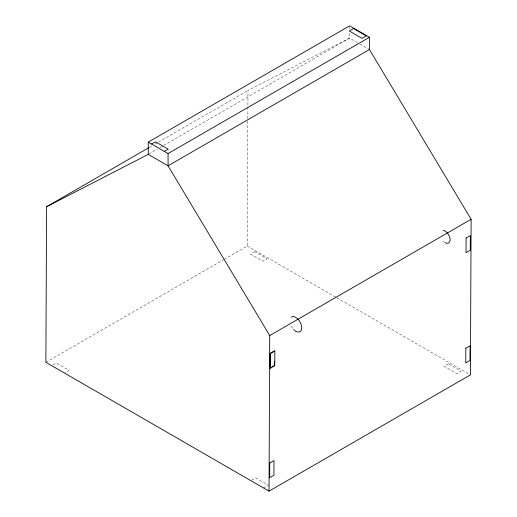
<?xml version="1.0" encoding="UTF-8"?>
<svg xmlns="http://www.w3.org/2000/svg" width="517" height="517" viewBox="0 0 517 517"><rect width="100%" height="100%" fill="white"/><g stroke="black" fill="none" stroke-linecap="round" stroke-linejoin="round"><path stroke-width="0.39" stroke-dasharray="2.58 1.94" d="M224.191 259.366L247.268 246.047L247.843 119.479M247.85 118.671L247.973 90.456L349.647 38.103L359.205 43.622M149.374 147.377L152.172 145.768M154.971 144.153L157.769 142.537M158.467 142.13L247.973 90.456M148.954 153.969L157.349 149.122M160.141 147.513L162.939 145.897M163.637 145.49L349.647 38.103L349.647 31.976M45.877 362.314L223.493 259.773M53.115 364.95L56.431 363.031L69.162 370.379L65.181 372.679M251.747 480.19L255.728 477.889L268.459 485.243L264.478 487.537L262.468 486.381M359.89 44.016L369.455 49.535M247.268 246.047L336.108 297.333M336.806 297.74L470.418 374.877M291.129 326.156L293.042 328.993M349.647 27.382L349.647 28.913M444.665 242.415A7.115 4.11 60 0 1 443.063 241.006M254.829 251.701L250.583 254.151L262.894 261.259L267.14 258.81L254.829 251.701M448.317 363.794L444.071 366.243L456.802 373.597L461.048 371.148L448.317 363.794"/><path stroke-width="0.78" d="M148.676 147.784L46.582 206.729L45.877 362.314L269.027 491.15L470.418 374.877L471.123 219.292L369.455 49.535L369.455 37.282L349.647 25.85L148.256 142.123L148.256 154.376L168.057 165.808L269.732 335.559L269.027 491.15M270.165 367.923L270.236 353.26L274.475 350.81L274.837 351.017L274.766 365.681L270.527 368.13L270.165 367.923L271.38 367.225M270.527 368.13L270.591 353.466L274.837 351.017M274.43 361.616L274.411 365.474L274.766 365.681M151.559 144.03L155.443 141.787L168.174 149.135L164.29 151.378M148.256 142.123L168.057 153.555L369.455 37.282M369.455 49.535L168.057 165.808L168.057 153.555M269.732 335.559L471.123 219.292M272.595 366.521L273.803 365.823M46.582 206.729L148.256 154.376M270.236 353.26L270.591 353.466M293.779 329.646L295.388 331.067A8.511 4.911 60 0 0 301.249 324.76A8.511 4.911 60 0 0 291.129 317.173M443.063 230.388A7.115 4.11 60 0 1 450.01 238.44A7.115 4.11 60 0 1 445.221 242.751M269.745 463.032L269.68 477.695L273.926 475.246L273.991 460.582L269.745 463.032M466.101 238.014L466.03 252.677L470.276 250.228L470.341 235.565L466.101 238.014M465.836 348.232L465.772 362.895L470.018 360.446L470.082 345.783L465.836 348.232M353.538 28.532L349.292 30.981L362.023 38.329L366.269 35.88L353.538 28.532"/></g></svg>
